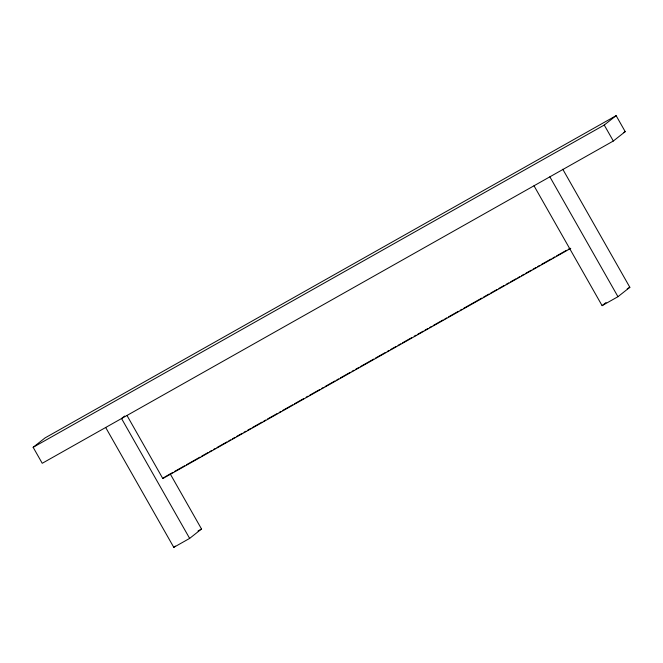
<?xml version="1.0" encoding="UTF-8"?>
<svg xmlns="http://www.w3.org/2000/svg" width="663" height="663" viewBox="0 0 663 663"><rect width="100%" height="100%" fill="white"/><g stroke="black" fill="none" stroke-linecap="round" stroke-linejoin="round"><path stroke-width="0.99" d="M33.15 447.301L45.034 437.92L616.134 115.652L625.209 131.639L613.325 141.02L42.233 463.288L33.15 447.301L604.242 125.042L616.134 115.652M124.719 416.024L121.544 418.527L189.643 538.397L173.781 547.348L105.682 427.478M127.014 415.519L162.816 478.545L164.797 476.979M173.781 547.348L175.363 546.097M189.643 538.397L201.527 529.008L170.026 473.548M534.005 185.781L602.103 305.651L606.065 302.519M602.103 305.651L617.966 296.692L629.85 287.311L562.771 169.231M623.402 132.658L625.209 131.639M165.7 476.473L169.305 474.443M171.104 473.423L172.902 472.404M174.709 471.393L184.612 465.799M186.411 464.788L199.919 457.163M201.718 456.144L208.025 452.589M209.823 451.569L211.63 450.558M213.428 449.539L215.226 448.52M217.033 447.508L226.937 441.914M228.735 440.903L230.542 439.884M232.34 438.865L235.042 437.34M236.84 436.329L242.244 433.279M244.05 432.259L245.849 431.248M247.647 430.229L250.349 428.704M252.155 427.685L262.059 422.099M263.857 421.08L265.664 420.069M267.462 419.049L277.366 413.455M279.173 412.444L280.971 411.425M282.769 410.414L292.681 404.82M294.48 403.8L303.488 398.72M306.19 397.195L307.988 396.184M309.787 395.165L319.699 389.571M321.497 388.559L323.295 387.54M325.102 386.529L335.006 380.935M336.804 379.916L338.611 378.904M340.409 377.885L350.313 372.299M352.119 371.28L353.918 370.261M355.716 369.25L358.418 367.725M360.224 366.705L373.733 359.081M375.531 358.07L385.435 352.476M387.242 351.465L389.04 350.445M390.839 349.426L396.242 346.376M398.04 345.365L400.742 343.84M402.549 342.821L411.549 337.74M414.251 336.216L416.057 335.196M417.856 334.185L423.259 331.135M425.058 330.116L427.759 328.591M429.566 327.58L431.364 326.561M433.163 325.541L443.075 319.956M444.873 318.936L446.671 317.925M448.478 316.906L458.382 311.312M460.18 310.301L461.987 309.281M463.785 308.262L481.794 298.101M483.6 297.082L489.004 294.041M490.802 293.021L497.109 289.466M498.907 288.446L504.311 285.397M506.109 284.377L508.811 282.861M510.618 281.841L516.021 278.791M517.82 277.772L519.618 276.761M521.425 275.742L524.126 274.217M525.925 273.197L531.328 270.156M533.127 269.137L535.828 267.612M537.635 266.592L539.433 265.581M541.232 264.562L551.144 258.976M552.942 257.957L554.74 256.937M556.547 255.926L566.451 250.332M568.249 249.321L570.056 248.302M162.816 478.545L570.768 248.343M198.005 530.997L201.527 529.008M627.206 288.803L629.85 287.311M604.242 125.042L613.325 141.02M549.867 176.83L617.966 296.692"/></g></svg>
